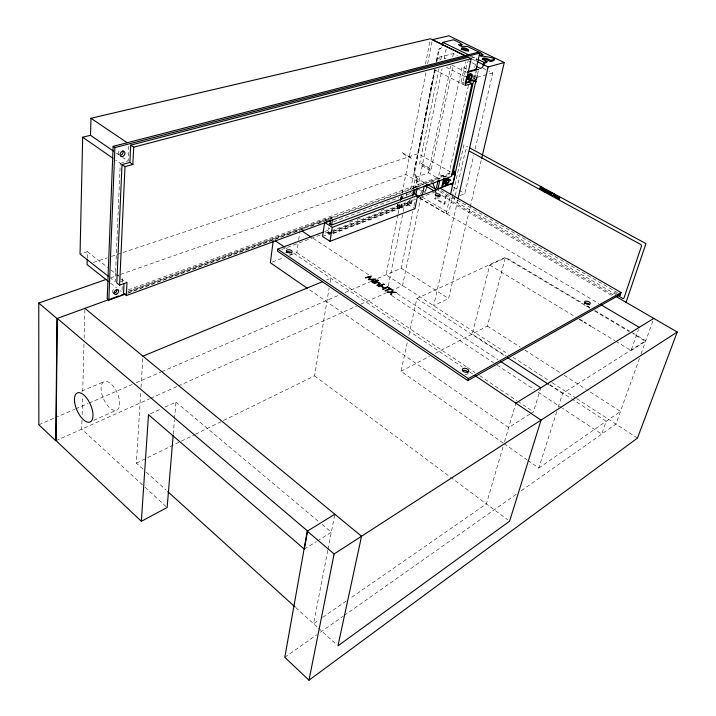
<?xml version="1.0" encoding="UTF-8"?>
<svg xmlns="http://www.w3.org/2000/svg" width="716" height="716" viewBox="0 0 716 716"><rect width="100%" height="100%" fill="white"/><g stroke="black" fill="none" stroke-linecap="round" stroke-linejoin="round"><path stroke-width="0.54" stroke-dasharray="3.58 2.69" d="M81.982 420.274L81.749 429.144L144.149 486.424M82.125 414.734L82.591 397.004M82.734 391.464L83.978 343.805M84.121 338.265L84.9 308.336M87.245 258.127L87.415 251.665L81.096 253.733M115.562 272.742L115.178 281.674L110.783 278.22M115.607 271.624L120.261 163.346L115.679 160.16M122.212 286.677L121.953 292.11L120.207 290.741M122.418 282.319L122.57 279.052L119.93 277.002M128.835 146.1L128.128 161.207L122.624 157.422M142.976 469.141L136.362 463.154L140.748 391.822M141.025 387.365L142.94 356.156M173.254 434.263L174.453 419.836M174.543 418.726L175.939 402.079L164.761 407.207M289.703 255.335L296.827 252.614L298.554 240.657M298.706 239.574L299.959 230.874M424.964 192.971L425.778 187.458M426.503 187.153L425.698 192.622L420.963 189.856M330.246 234.696L327.74 233.076L328.608 227.661M330.649 234.069L328.662 232.628L329.36 228.27M330.765 219.544L331.114 217.369L332.698 218.371M445.62 196.193L446.328 195.916L444.905 203.845L435.212 198.189L434.487 198.538L444.18 204.203L445.62 196.193L448.628 194.779M223.464 420.498L314.566 375.891L329.118 288.127M330.031 282.641L330.756 278.255L326.63 279.965M327.812 550.371L313.563 623.726L319.076 619.895M328.026 549.279L334.837 514.249M332.913 231.134L397.031 207.022L397.631 203.917M333.253 231.483L396.941 207.506L398.123 203.613M425.474 64.082L430.235 39.81M412.353 199.854L411.521 203.962L401.032 207.917L398.57 206.441L398.982 204.373M411.807 200.024L410.617 203.854L401.121 207.443L399.242 206.092L399.644 204.006M332.734 233.282L398.481 208.437L399.671 204.543M397.926 214.666L386.076 274.81L508.306 354.196M398.105 213.771L400.083 203.729M401.327 197.419L402.025 193.884M402.186 193.06L425.939 72.486M427.667 63.733L432.195 40.767M333.343 233.523L399.492 208.508L400.307 204.364M401.121 207.443L401.613 202.852M401.032 207.917L402.061 202.753M388.367 285.89L403.001 212.545M403.224 211.453L405.193 201.599M406.285 196.121L407.153 191.745M435.265 69.917L414.609 172.413L417.491 179.224L416.229 187.091L415.495 187.431L416.775 179.474L413.884 172.672L434.523 70.114M436.277 61.388L438.684 49.386L442.649 47.211L438.684 49.386M330.828 233.291L407.601 204.329L408.415 200.274M410.608 189.194L434.639 69.774M436.178 62.104L437.064 57.719L453.407 53.584L457.345 55.517M123.027 252.533L418.046 153.663L434.916 69.882M437.02 61.191L439.436 49.198M398.57 206.441L409.06 202.494L409.48 200.444M399.573 206.512L409.069 202.932L410.259 199.111M413.025 189.355L415.423 177.479L428.481 172.833L439.006 178.848M439.015 68.539L419.522 164.429L430.898 170.909L453.192 64.807M440.788 59.822L441.45 56.555L446.14 58.882M377.887 278.354L401.237 268.267L412.864 211.515M413.982 206.056L415.325 199.513M417.786 187.502L442.157 68.539M444.171 58.721L446.408 47.802M421.572 190.411L420.901 193.642L418.878 194.394M420.981 196.819L402.562 285.514L393.379 289.631M428.481 172.833L450.892 65.621M452.718 56.868L453.407 53.584M435.337 193.016L435.695 191.369M438.067 180.396L438.523 178.266L440.072 179.143M434.173 69.658L460.871 83.208L465.49 61.836M465.319 85.455L462.518 84.041L467.387 61.594M503.196 443.07L401.023 371.273L407.637 340.861M408.818 335.437L416.846 298.509L505.451 257.295L583.307 303.593M468.443 85.428L448.744 174.91L127.761 291.86M474.69 67.564L477.348 55.571M473.401 78.492L474.61 73.041M473.92 79.288L475.612 71.654M474.985 78.259L476.579 71.099M419.478 198.099L446.158 213.833L450.301 195.289M477.536 74.41L478.449 70.32M446.158 213.833L448.771 212.795L463.941 144.811L467.861 146.941M455.09 196.417L454.365 199.63A1.289 0.949 69.3 0 0 455.072 201.303L615.742 294.365M455.331 195.343L465.516 150.342A1.325 0.993 72.2 0 1 466.778 149.707M457.775 199.97L433.654 305.714L448.601 298.554L481.429 159.337M459.896 195.54L464.854 193.615L473.652 155.569M475.164 149.044L492.751 72.942L488.822 71.009M589.85 308.166L505.299 257.85L489.78 265.081L472.229 334.023L505.952 355.986M435.373 353.301L487.399 326.084L505.451 257.295M502.981 447.079L486.379 503.894L350.33 598.227M504.547 441.718L515.824 403.126M530.699 413.588L533.456 411.843L540.786 387.795M527.826 460.379L538.772 468.076L556.797 411.602M558.149 407.332L562.57 393.478L645.787 340.744L630.402 331.606M615.814 341.281L631.082 350.518L638.493 329.458M639.46 358.403L615.921 424.096L521.051 490.916M641.044 353.99L653.789 318.414M284.798 657.324L316.723 634.841M320.374 632.273L343.179 616.207M344.092 615.563L516.496 494.13M322.755 617.344L346.651 600.778M538.772 468.076L620.477 411.387L586.735 389.755M529.786 414.17L508.691 427.541L308.095 288.825M631.082 350.518L645.581 341.326L633.087 333.889M304.318 549.136L316.436 541.538M317.367 540.956L331.347 532.185L321.958 524.318M401.023 371.273L429.484 356.38M444.18 204.203L444.905 203.845M136.362 463.154L180.414 441.584M181.416 441.092L194.43 434.719M195.432 434.227L222.461 420.99M150.53 413.732L160.697 409.069M55.776 440.77L149.617 398.758M150.629 398.302L177.147 386.434M178.168 385.978L356.658 306.063M360.739 304.237L386.237 292.826M93.742 420.319L116.189 410.331A15.591 7.491 66.2 0 0 113.763 386.891A15.591 7.491 66.2 0 0 101.189 390.453A15.591 7.491 66.2 0 0 116.189 410.331M38.852 424.767L54.219 418.135M55.239 417.688L74.706 409.284M75.726 408.845L88.014 403.538M89.044 403.09L132.057 384.51M136.156 382.747L160.742 372.132M161.762 371.685L338.963 295.162M345.103 292.504L369.689 281.889M81.758 391.052L104.429 381.503M453.935 197.849L451.957 198.618L438.496 190.832M272.402 261.958L283.599 257.671M327.74 233.076L331.875 231.528M329.074 233.049L332.206 231.877M322.531 236.423L329.79 233.685M324.634 231.581L329.852 229.63M349.659 222.229L352.791 221.056M356.962 219.499L360.085 218.326M380.939 210.531L384.071 209.358M281.621 249.535L321.215 234.669M325.377 233.103L414.985 199.469M420.194 197.518L438.944 190.474M333.45 221.808L398.848 197.706M400.405 197.133L410.93 193.257M443.911 177.129L449.818 174.972M128.406 292.459L423.478 184.773L405.838 174.534L119.993 274.604M127.645 293.291L292.942 232.897M293.99 232.521L300.272 230.221M301.311 229.845L306.546 227.93M310.726 226.399L313.868 225.254M318.056 223.723L324.33 221.432M325.377 221.047L331.651 218.756M430.71 182.571L433.824 181.425M128.245 289.828L451.465 172.484L418.046 153.663M128.227 291.224L331.114 217.369M438.523 178.266L422.905 183.949L424.463 184.853M416.775 179.474L417.491 179.224M120.503 281.639L124.199 280.323L126.983 282.498M120.718 279.714L122.57 279.052M110.497 277.924L118.937 274.971M413.884 172.672L414.609 172.413M93.42 262.459L107.158 257.85M111.392 256.435L121.962 252.891M462.518 84.041L464.416 83.495M473.858 78.832L474.601 78.617M460.871 83.208L464.89 82.072M492.751 72.942L476.632 77.48L473.67 75.994M120.261 163.346L127.144 161.476M471.808 56.439L476.784 58.873M470.314 56.394L477.286 59.795M472.202 59.168L476.176 61.12M468.166 60.842L471.11 62.292M472.095 62.775L475.048 64.234M482.915 68.101L487.838 70.526M466.913 69.219L462.106 66.821L438.783 175.393L441.691 177.049M437.064 57.719L442.005 60.189M451.903 65.129L466.743 72.54M446.301 67.215L465.024 76.621M445.245 177.049L440.725 174.48L439.991 174.749L444.52 177.317M453.371 187.055L458.159 189.794M459.108 190.34L464.854 193.615M440.949 190.644L617.595 292.692M614.221 292.191L616.736 293.65M415.423 177.479L426.002 183.6M435.042 191.476L436.975 192.595M441.79 195.396L613.317 294.929M451.062 202.154L612.126 295.753M414.949 187.118L416.506 188.022M417.392 188.541L421.178 190.76M422.109 197.115L448.771 212.795M419.88 198.019L598.827 303.53M409.946 192.479L411.852 193.606M587.147 305.875L590.038 307.594M594.844 310.449L629.445 331.034M594.656 311.021L629.248 331.606M409.633 202.18L411.181 203.102M409.06 202.494L411.521 203.962M409.069 202.932L410.617 203.854M407.601 204.329L414.94 208.723M399.242 206.092L400.781 207.022M397.505 206.736L399.054 207.676M397.031 207.022L399.492 208.508M396.941 207.506L398.481 208.437M489.78 265.081L575.709 317.036M591.944 326.845L614.856 340.7M401.237 268.267L448.601 298.554M487.399 326.084L520.201 347.108M524.891 350.106L560.494 372.938M564.244 375.336L585.804 389.155M328.662 232.628L330.237 233.64M512.987 357.239L551.347 382.156M552.287 382.765L575.682 397.962M576.622 398.57L637.455 438.085M549.986 384.671L570.598 398.096M571.538 398.714L606.201 421.294L601.691 434.12L562.49 408.254M416.846 298.509L505.585 356.344M549.494 384.957L562.57 393.478M313.178 238.365L371.013 276.34M397.129 293.488L497.871 359.629M391.724 295.538L493.44 362.672M497.173 365.133L534.494 389.772M538.235 392.234L561.559 407.637M296.827 252.614L466.644 366.887M467.566 367.514L474.994 372.508M479.63 375.632L516.755 400.611M517.677 401.228L533.456 411.843M285.424 247.664L287.268 248.908M293.748 253.285L462.285 367.004M469.562 371.908L473.258 374.405M116.198 152.991L118.954 154.889M504.109 443.714L526.913 459.744M314.566 375.891L507.814 519.87M87.415 251.665L107.633 267.417M111.141 270.156L115.536 273.575M116.413 274.264L119.053 276.313M110.613 283.169L116.717 287.984M175.939 402.079L318.539 521.463M146.279 472.139L166.112 490.102M295.824 607.651L318.137 627.869M318.441 628.147L336.332 644.364M144.963 487.175L167.132 507.528M118.525 154.593A2.962 2.175 -54.5 0 1 118.641 151.944A2.962 2.175 -54.5 0 1 120.834 150.056M112.752 292.567A2.775 1.853 -48.8 0 1 113.719 289.166M412.559 188.72A2.479 1.316 -59.8 0 1 414.188 187.118A2.479 1.316 -59.8 0 1 415.387 187.69M465.418 76.773A2.255 1.19 -63.8 0 1 465.454 75.798M589.17 306.036A2.945 1.477 17 0 1 586.592 306.117M585.205 305.544A2.945 1.477 17 0 1 584.247 304.721M468.121 373.233A3.285 1.906 14.7 0 1 464.398 374.191M291.761 254.001A2.954 1.53 8.2 0 1 289.613 254.824M439.338 197.867A2.587 1.19 12.1 0 1 436.93 197.858M435.749 197.383A2.587 1.19 12.1 0 1 435.015 196.739M430.942 168.931L430.218 169.182L420.498 163.66L421.223 163.4L430.942 168.931M411.673 157.976L410.939 158.227L401.443 152.821L402.177 152.58L411.673 157.976"/><path stroke-width="1.07" d="M38.771 303.038L56.994 318.522L55.776 440.77L38.852 424.767L38.771 303.038L106.281 279.401M113.45 151.094L90.52 135.297L82.671 137.221L80.04 254.073L108.152 276.152M87.218 259.201L87.075 264.58L108.868 281.791M90.52 135.297L90.977 118.274L430.441 38.762L465.668 56.018M476.095 69.47L479.738 53.109L478.073 52.295L113.119 146.368L107.203 298.876L108.814 300.174L125.551 294.052M108.814 300.174L114.882 147.577L113.119 146.368M129.873 162.416L130.706 145.133L133.713 147.165L132.854 164.474L129.873 162.416L122.015 164.555L116.806 282.954L119.59 285.138L126.983 282.498L126.329 295.565L451.375 176.396L471.96 83.557L469.168 82.152L465.364 83.226M119.59 285.138L124.996 166.631L122.015 164.555M124.038 283.59L123.573 293.39L126.329 295.565M141.338 521.284L148.498 414.662L304.318 549.136L307.558 530.995L57.28 318.414L56.045 440.653L141.338 521.284L167.132 507.528L173.156 435.373M273.244 240.648L270.371 262.736L307.173 288.19M323.596 231.966L277.719 249.123L277.45 251.101L467.79 380.635L620.486 294.365M329.888 224.994L330.586 220.635M331.642 224.922L332.528 219.463M330.022 241.301L332.287 227.33L417.661 195.513L414.94 208.723L330.022 241.301L322.531 236.423L324.724 222.488L332.287 227.33M334.837 514.249L307.271 531.165L284.798 657.324L308.99 680.2L637.455 438.085L677.229 332.018L616.207 296.603M400.495 200.373L400.906 198.287L402.643 197.652M308.99 680.2L334.112 553.978L677.229 332.018M442.309 45.368L442.927 42.334L453.577 39.774L459.833 42.808L461.936 44.58L461.408 45.573L459.52 45.717M412.64 195.924L413.678 190.796A2.488 1.316 -59.8 0 1 414.116 189.633M414.278 194.108L415.164 189.776M415.826 195.02L416.936 189.606A2.488 1.316 -59.8 0 0 416.936 188.603M424.239 185.927L422.44 194.546L417.401 196.435M425.948 186.634L426.297 184.996M426.503 187.153L427.013 184.737M438.067 180.396L436.465 187.852L438.004 188.738L450.632 184.021M438.004 188.738L439.839 180.208M443.687 178.15L441.897 186.357L442.739 186.84L453.273 182.902L455.099 174.767M442.739 186.84L444.529 178.633M465.722 81.57L466.85 76.424M130.706 145.133L468.318 57.316L471.164 58.712L465.319 85.455L471.96 83.557M452.924 173.057L453.326 171.231L454.042 170.972L453.64 172.798L452.924 173.057L453.765 173.532L451.796 174.248M452.816 174.203L473.67 80.38M450.552 194.197L476.632 77.48M476.623 78.5L477.303 75.431M483.819 65.102L484.249 63.196L486.71 62.534L486.97 61.415L483.756 62.274L482.647 67.197L480.436 68.476L476.579 66.579M458.025 198.878L488.115 66.964L504.252 62.543L481.689 158.254M490.487 61.513L490.746 60.404L494.255 59.455L493.995 60.565L490.487 61.513L487.14 59.884A3.061 1.083 12.2 0 0 482.289 59.661M467.79 380.635L468.327 378.576L621.112 292.513L440.376 188.308L417.437 196.882M545.198 192.425L545.852 190.062L547.275 191.619L546.514 192.389L545.655 191.611L545.395 192.541M621.112 292.513L620.083 295.583L618.409 294.616M625.981 302.555L645.957 243.619L469.812 147.997M461.936 44.58L458.473 44.768L461.596 46.28L467.441 46.486L480.74 52.921L482.888 54.729L482.351 55.723L480.481 55.902M515.824 403.126L653.789 318.414M142.94 356.156L322.504 281.674M401.327 199.191L331.821 224.949L329.297 223.338M413.4 194.716L402.875 198.609L401.228 197.625M325.762 222.103L330.98 220.188M433.672 183.394L432.956 183.654L435.874 190.546M56.994 318.522L118.954 295.914M121.058 295.144L124.199 293.99M451.483 175.151L455.322 173.746L453.64 172.798M469.678 80.711L472.721 79.852M465.498 82.6L476.391 79.521M124.996 166.631L132.854 164.474M467.861 71.564L477.035 69.058L476.131 68.611M467.754 72.298L478.673 69.3M133.713 147.165L471.164 58.712M114.882 147.577L479.738 53.109M482.888 54.729C469.991 55.499 496.465 56.806 494.255 59.455M504.252 62.543L448.869 35.8L432.41 39.675L466.232 56.242M490.746 60.404L487.39 58.775A3.061 1.083 12.2 0 0 483.166 58.139A3.061 1.083 12.2 0 0 483.613 59.777L486.97 61.415M442.927 42.334L468.819 54.98M477.787 59.356L483.756 62.274M477.169 61.603L488.115 66.964M469.723 151.309L640.623 244.425A1.459 1.208 59.9 0 1 641.411 246.313L624.075 297.793A1.423 1.137 57.5 0 1 622.517 298.286L617.675 295.484M453.326 171.231L455.421 172.404M448.86 179.107L450.677 180.137L449.952 180.405L448.135 179.376M451.196 183.752L452.584 184.54M450.48 184.021L452.557 185.202M426.96 184.155L435.614 189.158M425.411 185.891L434.084 190.921M413.025 192.783L417.661 195.513M416.998 196.318L418.923 197.455M600.751 304.658L639.227 327.355M400.45 197.911L402.106 198.896M579.53 319.345L582.394 321.072M584.301 322.227L586.216 323.381M589.08 325.118L590.986 326.272M507.456 357.561L548.563 384.349M301.982 231.017L311.317 237.139M500.672 361.464L540.786 387.795M275.239 240.8L284.494 247.038M475.111 375.649L541.028 420.122L509.595 521.194L337.961 645.832L361.535 536.239L84.9 308.336M90.977 118.274L127.09 142.69M277.719 249.123L468.327 378.576M82.671 137.221L112.931 158.245M307.271 531.165L334.112 553.978M167.759 491.606L295.001 606.899M117.084 289.89A2.775 1.853 -48.8 0 1 113.558 293.095M122.919 150.816A2.962 2.175 -54.5 0 1 120.61 155.345M446.918 180.271A2.103 1.074 -60.4 0 1 445.907 182.106M469.875 75.851A2.255 1.19 -63.8 0 1 468.792 77.82M446.784 180.325A1.888 0.967 -60.4 0 1 445.871 181.971M445.835 183.923A3.07 1.566 -60.4 0 1 444.403 182.419A3.07 1.566 -60.4 0 1 446.31 178.973A3.07 1.566 -60.4 0 1 448.404 179.286M468.738 79.682A3.285 1.727 -63.8 0 1 467.611 76.46A3.285 1.727 -63.8 0 1 470.976 73.82M469.732 75.896A2.023 1.065 -63.8 0 1 468.765 77.659M461.149 49.359A3.025 1.056 11.8 0 1 464.577 49.109A6.05 2.121 11.8 0 1 468.049 50.8A3.025 1.065 11.8 0 1 468.192 51.382M584.48 303.253A2.945 1.477 17 0 1 589.393 304.56M462.491 370.691A3.285 1.906 14.7 0 1 467.969 372.204M286.176 252.497A2.954 1.53 8.2 0 1 289.085 251.728A2.954 1.53 8.2 0 1 291.824 253.213M435.507 195.638A2.587 1.19 12.1 0 1 439.821 196.757M548.993 192.47C547.659 194.904 547.57 189.821 548.993 192.47M547.498 192.165L547.588 192.747A0.94 0.752 68 0 0 547.937 193.222L548.277 193.41A0.94 0.752 68 0 0 548.769 193.383C550.246 192.559 547.856 190.277 547.498 192.165M541.896 189.096L543.032 190.17A0.976 0.77 68.4 0 1 542.603 190.277L541.708 189.373A1.047 0.832 68.4 0 1 541.717 188.818C542.835 186.733 544.679 191.53 541.896 189.096M543.802 190.134L544.939 191.199A0.976 0.77 68.3 0 1 544.509 191.315L543.614 190.402A1.047 0.832 68.3 0 1 543.623 189.856C544.742 187.771 546.585 192.568 543.802 190.134M558.086 197.92C559.563 201.849 560.664 195.37 558.086 197.92M556.35 196.963L557.513 198.046A0.976 0.779 67.4 0 1 557.075 198.153L556.162 197.231A1.056 0.841 67.4 0 1 556.18 196.685C557.325 194.591 559.178 199.424 556.35 196.963M559.608 198.234C558.265 200.686 558.149 195.584 559.608 198.234M549.458 193.356L550.362 194.448L551.132 192.935L550.013 194.126L549.763 192.192L549.458 193.356M379.713 283.643L376.858 285.335L377.368 285.675L379.954 284.494L380.16 283.303A2.354 1.253 11 0 0 378.791 282.551L377.52 282.355L378.2 282.059L377.69 281.728L373.886 283.375L377.484 282.65L379.713 283.643M547.06 191.521C545.449 193.714 545.852 188.639 547.06 191.521M540.499 186.464L539.864 188.8L540.374 187.825L541.278 189.57L540.544 187.69L541.833 187.189L540.473 187.458L540.499 186.464M551.481 193.123L551.481 195.119L552.287 193.562L552.143 192.738L551.481 193.123M555.527 195.325C553.602 198.735 557.361 195.164 555.527 195.325M383.06 284.154L384.188 284.413L383.06 284.154M376.992 280.171L378.111 280.43L376.992 280.171M392.162 292.495L391.258 294.84L390.614 294.41L391.357 292.495L387.123 292.11L391.518 292.074L392.359 289.899L392.995 290.311L392.323 292.065L396.261 292.459L392.162 292.495M370.136 276.868L368.337 279.714L374.047 279.464L370.897 281.406L371.416 281.746L375.793 279.016L369.331 279.365L371.3 276.072L365.384 277.772L370.136 276.868M542.128 188.594L543.149 189.391L542.128 188.594M544.035 189.633L545.064 190.429L544.035 189.633M556.592 196.461L557.639 197.267L556.592 196.461M554.435 194.027L552.77 195.826L553.549 195.361L554.47 195.862L554.819 196.936L554.435 194.027M554.318 194.537L553.71 195.191L554.444 195.584L554.318 194.537M390.148 288.995L385.521 291.054L384.966 290.687L389.585 288.629L388.376 287.832L388.877 287.608L391.858 289.568L390.148 288.995M383.821 287.564L381.368 286.418L383.821 287.564M387.625 286.785L382.496 289.058L383.042 289.416L388.17 287.143L387.625 286.785M382.192 284.682L378.397 286.346L378.907 286.686L382.711 285.022L382.192 284.682M376.115 280.69L372.311 282.337L372.821 282.677L376.634 281.03L376.115 280.69M476.373 81.74L473.41 80.836L476.373 81.74M74.589 401.801A15.877 7.33 66.2 0 0 89.661 422.136A15.877 7.33 66.2 0 0 86.922 398.382A15.877 7.33 66.2 0 0 74.589 401.801M122.355 156.553A2.962 2.175 -54.5 0 0 124.674 152.025A2.962 2.175 -54.5 0 0 120.395 153.143A2.962 2.175 -54.5 0 0 122.355 156.553M116.296 294.276A2.775 1.844 -48.8 0 0 118.444 290.15A2.775 1.844 -48.8 0 0 114.471 291.582A2.775 1.844 -48.8 0 0 116.296 294.276M470.519 78.545A2.023 1.056 -63.7 0 0 471.226 75.359A2.023 1.056 -63.7 0 0 469.016 77.462A2.023 1.056 -63.7 0 0 470.519 78.545M470.689 79.431A3.285 1.727 -63.7 0 0 471.835 74.249A3.285 1.727 -63.7 0 0 468.237 77.677A3.285 1.727 -63.7 0 0 470.689 79.431M446.632 184.388A3.07 1.566 -60.4 0 0 449.209 179.743A3.07 1.566 -60.4 0 0 445.835 180.978A3.07 1.566 -60.4 0 0 446.632 184.388M446.865 183.35A1.888 0.967 -60.4 0 0 448.449 180.495A1.888 0.967 -60.4 0 0 446.372 181.264A1.888 0.967 -60.4 0 0 446.865 183.35M461.516 48.831A6.032 2.103 11.8 0 0 464.988 50.523A3.025 1.056 11.8 0 0 467.781 50.657A3.025 1.056 11.8 0 0 468.291 49.69A6.05 2.121 11.8 0 0 464.818 48.008A3.025 1.056 11.8 0 0 461.516 48.831M584.847 302.841A2.945 1.477 17 0 0 589.769 304.139A2.945 1.477 17 0 0 587.648 301.284A2.945 1.477 17 0 0 584.847 302.841M463.422 371.461A3.294 1.906 14.7 0 0 468.658 371.183A3.294 1.906 14.7 0 0 464.362 368.293A3.294 1.906 14.7 0 0 463.422 371.461M287.089 252.104A2.954 1.53 8.2 0 0 292.038 252.032A2.954 1.53 8.2 0 0 288.593 249.714A2.954 1.53 8.2 0 0 287.089 252.104M436.142 195.593A2.587 1.19 12.1 0 0 440.304 195.611A2.587 1.19 12.1 0 0 436.975 193.678A2.587 1.19 12.1 0 0 436.142 195.593"/></g></svg>
